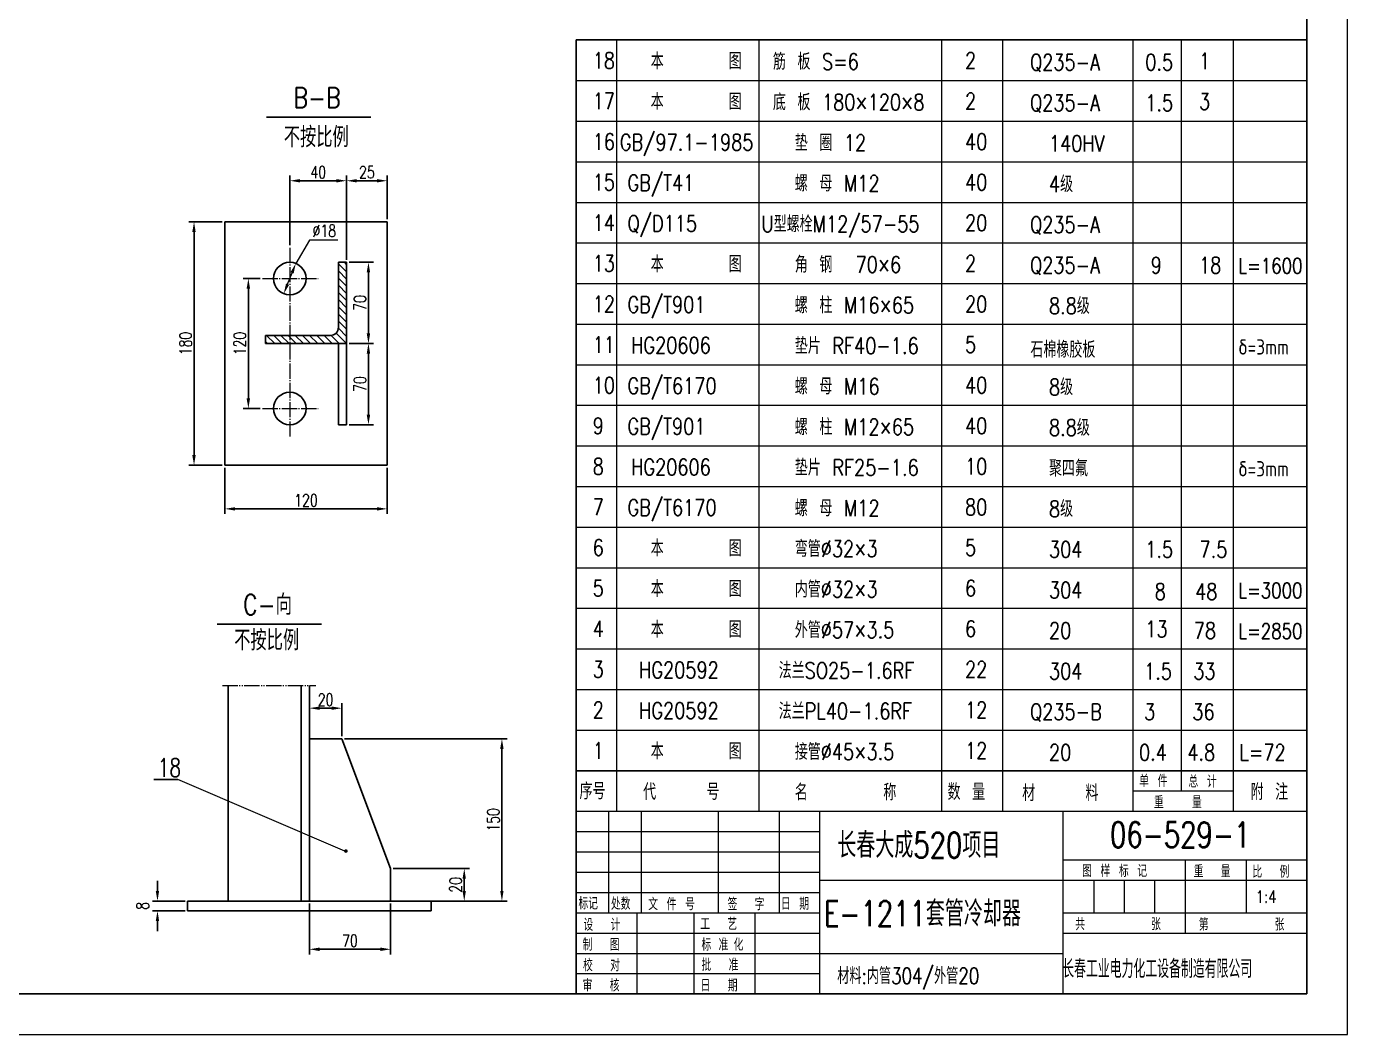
# Model space of a CAD drawing. Extents: x -942 to 2422, y 1139 to 3515.
# Drawn here: x 1121 to 2422, y 1139 to 2132 of the extents above; entities that cross this region are included whole.
import ezdxf
from ezdxf.enums import TextEntityAlignment as Align

# ---------------------------------------------------------------- set-up
doc = ezdxf.new("R2010")
doc.units = 0
doc.header["$LTSCALE"] = 10
doc.header["$MEASUREMENT"] = 0
doc.linetypes.add('MYCENTER', pattern=[3.4, 1.5, -0.15, 0.1, -0.15, 1.5])
doc.linetypes.add('MYJX', pattern=[3.65, 1.5, -0.15, 0.1, -0.15, 0.1, -0.15, 1.5])
doc.layers.get('0').update_dxf_attribs({"linetype": 'CONTINUOUS', "lineweight": 25})
doc.layers.get('Defpoints').update_dxf_attribs({"linetype": 'CONTINUOUS', "lineweight": 5})
for name, color, linetype, lineweight in [('1', 7, 'CONTINUOUS', 25), ('2', 2, 'CONTINUOUS', 5), ('3', 3, 'MYCENTER', 5), ('5', 6, 'MYJX', 5), ('6', 4, 'CONTINUOUS', 5)]:
    doc.layers.add(name, color=color, linetype=linetype, lineweight=lineweight)
doc.styles.add('HZTXT', font='txt.shx', dxfattribs={"width": 0.75, "height": 12, "bigfont": 'hztxt.shx'})
doc.styles.get("Standard").update_dxf_attribs({"font": 'txt.shx', "bigfont": 'bigfont.shx'})
doc.dimstyles.get("Standard").update_dxf_attribs({"dimtxt": 0.18, "dimasz": 0.18, "dimexe": 0.18, "dimexo": 0.0625, "dimgap": 0.09, "dimtad": 0, "dimtih": 1, "dimtoh": 1, "dimdec": 4, "dimzin": 0, "dimdsep": 46, "dimtxsty": 'Standard', "dimcen": 0.09, "dimadec": 0, "dimazin": 0, "dimtfac": 1, "dimtdec": 4, "dimtofl": 0, "dimtmove": 0, "dimatfit": 3, "dimfxl": 0, "dimtolj": 1, "dimtzin": 0, "dimarcsym": 0})

# ---------------------------------------------------------------- blocks, each defined once
blk = doc.blocks.new('BORDER')
for p, q in [((1, 0), (1, 1)), ((0, 0), (1, 0))]:
    blk.add_line(p, q)
blk = doc.blocks.new('*D15')
at = {"layer": '6', "color": 0, "lineweight": -2}
for p, q in [((1399.5, 1432.8), (1399.5, 1465.4)), ((1421.5, 1460.4), (1409.5, 1460.4)), ((1431.5, 1432.8), (1431.5, 1465.4))]:
    blk.add_line(p, q, dxfattribs=at)
at = {"layer": '6', "color": 0}
for points in [[(1409.5, 1462), (1409.5, 1458.7), (1399.5, 1460.4)], [(1421.5, 1462), (1421.5, 1458.7), (1431.5, 1460.4)]]:
    blk.add_solid(points, dxfattribs=at)
at = {"layer": 'Defpoints', "color": 0}
for p in [(1399.5, 1460.4), (1399.5, 1430.3), (1431.5, 1430.3)]:
    blk.add_point(p, dxfattribs=at)
at = {"layer": '6', "color": 0, "insert": (1415.5, 1468.8), "char_height": 12, "attachment_point": 5, "style": 'HZTXT'}
blk.add_mtext('\\A1;20', dxfattribs=at)
blk = doc.blocks.new('*D16')
at = {"layer": '6', "color": 0, "lineweight": -2}
for p, q in [((1482, 1302.3), (1557.1, 1302.3)), ((1552.1, 1292.3), (1552.1, 1280.3)), ((1482, 1270.3), (1557.1, 1270.3))]:
    blk.add_line(p, q, dxfattribs=at)
at = {"layer": '6', "color": 0}
for points in [[(1550.4, 1292.3), (1553.7, 1292.3), (1552.1, 1302.3)], [(1550.4, 1280.3), (1553.7, 1280.3), (1552.1, 1270.3)]]:
    blk.add_solid(points, dxfattribs=at)
at = {"layer": 'Defpoints', "color": 0}
for p in [(1479.5, 1302.3), (1479.5, 1270.3), (1552.1, 1270.3)]:
    blk.add_point(p, dxfattribs=at)
at = {"layer": '6', "color": 0, "insert": (1543.7, 1286.3), "char_height": 12, "attachment_point": 5, "rotation": 90, "style": 'HZTXT'}
blk.add_mtext('\\A1;20', dxfattribs=at)
blk = doc.blocks.new('*D17')
at = {"layer": '6', "color": 0, "lineweight": -2}
for p, q in [((1434, 1430.3), (1594.2, 1430.3)), ((1589.2, 1420.3), (1589.2, 1280.3)), ((1482, 1270.3), (1594.2, 1270.3))]:
    blk.add_line(p, q, dxfattribs=at)
at = {"layer": '6', "color": 0}
for points in [[(1587.5, 1420.3), (1590.8, 1420.3), (1589.2, 1430.3)], [(1587.5, 1280.3), (1590.8, 1280.3), (1589.2, 1270.3)]]:
    blk.add_solid(points, dxfattribs=at)
at = {"layer": 'Defpoints', "color": 0}
for p in [(1431.5, 1430.3), (1479.5, 1270.3), (1589.2, 1270.3)]:
    blk.add_point(p, dxfattribs=at)
at = {"layer": '6', "color": 0, "insert": (1580.8, 1350.3), "char_height": 12, "attachment_point": 5, "rotation": 90, "style": 'HZTXT'}
blk.add_mtext('\\A1;150', dxfattribs=at)
blk = doc.blocks.new('*D18')
at = {"layer": '6', "color": 0, "lineweight": -2}
for p, q in [((1399.5, 1267.8), (1399.5, 1217.8)), ((1479.5, 1267.8), (1479.5, 1217.8)), ((1469.5, 1222.8), (1409.5, 1222.8))]:
    blk.add_line(p, q, dxfattribs=at)
at = {"layer": '6', "color": 0}
for points in [[(1409.5, 1224.5), (1409.5, 1221.1), (1399.5, 1222.8)], [(1469.5, 1224.5), (1469.5, 1221.1), (1479.5, 1222.8)]]:
    blk.add_solid(points, dxfattribs=at)
at = {"layer": 'Defpoints', "color": 0}
for p in [(1399.5, 1270.3), (1479.5, 1270.3), (1399.5, 1222.8)]:
    blk.add_point(p, dxfattribs=at)
at = {"layer": '6', "color": 0, "insert": (1439.5, 1231.2), "char_height": 12, "attachment_point": 5, "style": 'HZTXT'}
blk.add_mtext('\\A1;70', dxfattribs=at)
blk = doc.blocks.new('*D19')
at = {"layer": '6', "color": 0, "lineweight": -2}
for p, q in [((1249.9, 1280.3), (1249.9, 1290.3)), ((1277, 1270.3), (1244.9, 1270.3)), ((1277, 1260.7), (1244.9, 1260.7)), ((1249.9, 1250.7), (1249.9, 1240.7))]:
    blk.add_line(p, q, dxfattribs=at)
at = {"layer": '6', "color": 0}
for points in [[(1248.2, 1280.3), (1251.5, 1280.3), (1249.9, 1270.3)], [(1248.2, 1250.7), (1251.5, 1250.7), (1249.9, 1260.7)]]:
    blk.add_solid(points, dxfattribs=at)
at = {"layer": 'Defpoints', "color": 0}
for p in [(1279.5, 1270.3), (1249.9, 1260.7), (1279.5, 1260.7)]:
    blk.add_point(p, dxfattribs=at)
at = {"layer": '6', "color": 0, "insert": (1235.3, 1265.5), "char_height": 12, "attachment_point": 5, "rotation": 90, "style": 'HZTXT'}
blk.add_mtext('\\A1;8', dxfattribs=at)
blk = doc.blocks.new('*D59')
at = {"layer": '6', "color": 0, "lineweight": -2}
for p, q in [((1313.7, 1939.7), (1280.9, 1939.7)), ((1285.9, 1929.7), (1285.9, 1709.7)), ((1313.7, 1699.7), (1280.9, 1699.7))]:
    blk.add_line(p, q, dxfattribs=at)
at = {"layer": '6', "color": 0}
for points in [[(1284.2, 1929.7), (1287.5, 1929.7), (1285.9, 1939.7)], [(1284.2, 1709.7), (1287.5, 1709.7), (1285.9, 1699.7)]]:
    blk.add_solid(points, dxfattribs=at)
at = {"layer": 'Defpoints', "color": 0}
for p in [(1316.2, 1939.7), (1285.9, 1699.7), (1316.2, 1699.7)]:
    blk.add_point(p, dxfattribs=at)
at = {"layer": '6', "color": 0, "insert": (1277.5, 1819.7), "char_height": 12, "attachment_point": 5, "rotation": 90, "style": 'HZTXT'}
blk.add_mtext('\\A1;180', dxfattribs=at)
blk = doc.blocks.new('*D55')
at = {"layer": '6', "color": 0, "lineweight": -2}
for p, q in [((1380.2, 1916.5), (1380.2, 1985.1)), ((1426.2, 1980.1), (1390.2, 1980.1)), ((1436.2, 1982.6), (1436.2, 1985.1))]:
    blk.add_line(p, q, dxfattribs=at)
at = {"layer": '6', "color": 0}
for points in [[(1390.2, 1981.7), (1390.2, 1978.4), (1380.2, 1980.1)], [(1426.2, 1981.7), (1426.2, 1978.4), (1436.2, 1980.1)]]:
    blk.add_solid(points, dxfattribs=at)
at = {"layer": 'Defpoints', "color": 0}
for p in [(1380.2, 1980.1), (1436.2, 1980.1), (1380.2, 1914)]:
    blk.add_point(p, dxfattribs=at)
at = {"layer": '6', "color": 0, "insert": (1408.2, 1988.5), "char_height": 12, "attachment_point": 5, "style": 'HZTXT'}
blk.add_mtext('\\A1;40', dxfattribs=at)
blk = doc.blocks.new('*D54')
at = {"layer": '6', "color": 0, "lineweight": -2}
for p, q in [((1436.2, 1902.2), (1436.2, 1985.1)), ((1466.2, 1980.1), (1446.2, 1980.1)), ((1476.2, 1942.2), (1476.2, 1985.1))]:
    blk.add_line(p, q, dxfattribs=at)
at = {"layer": '6', "color": 0}
for points in [[(1446.2, 1981.7), (1446.2, 1978.4), (1436.2, 1980.1)], [(1466.2, 1981.7), (1466.2, 1978.4), (1476.2, 1980.1)]]:
    blk.add_solid(points, dxfattribs=at)
at = {"layer": 'Defpoints', "color": 0}
for p in [(1436.2, 1980.1), (1476.2, 1939.7), (1436.2, 1899.7)]:
    blk.add_point(p, dxfattribs=at)
at = {"layer": '6', "color": 0, "insert": (1456.2, 1988.5), "char_height": 12, "attachment_point": 5, "style": 'HZTXT'}
blk.add_mtext('\\A1;25', dxfattribs=at)
blk = doc.blocks.new('*D60')
at = {"layer": '6', "color": 0, "lineweight": -2}
for p, q in [((1316.2, 1697.2), (1316.2, 1651.8)), ((1476.2, 1697.2), (1476.2, 1651.8)), ((1466.2, 1656.8), (1326.2, 1656.8))]:
    blk.add_line(p, q, dxfattribs=at)
at = {"layer": '6', "color": 0}
for points in [[(1326.2, 1658.4), (1326.2, 1655.1), (1316.2, 1656.8)], [(1466.2, 1658.4), (1466.2, 1655.1), (1476.2, 1656.8)]]:
    blk.add_solid(points, dxfattribs=at)
at = {"layer": 'Defpoints', "color": 0}
for p in [(1316.2, 1699.7), (1476.2, 1699.7), (1316.2, 1656.8)]:
    blk.add_point(p, dxfattribs=at)
at = {"layer": '6', "color": 0, "insert": (1396.2, 1665.2), "char_height": 12, "attachment_point": 5, "style": 'HZTXT'}
blk.add_mtext('\\A1;120', dxfattribs=at)
blk = doc.blocks.new('*D57')
at = {"layer": '6', "color": 0, "lineweight": -2}
for p, q in [((1455.2, 1819.7), (1452.7, 1819.7)), ((1457.7, 1809.7), (1457.7, 1749.7)), ((1438.7, 1739.7), (1462.7, 1739.7))]:
    blk.add_line(p, q, dxfattribs=at)
at = {"layer": '6', "color": 0}
for points in [[(1456, 1809.7), (1459.4, 1809.7), (1457.7, 1819.7)], [(1456, 1749.7), (1459.4, 1749.7), (1457.7, 1739.7)]]:
    blk.add_solid(points, dxfattribs=at)
at = {"layer": 'Defpoints', "color": 0}
for p in [(1457.7, 1819.7), (1436.2, 1739.7), (1457.7, 1739.7)]:
    blk.add_point(p, dxfattribs=at)
at = {"layer": '6', "color": 0, "insert": (1449.3, 1779.7), "char_height": 12, "attachment_point": 5, "rotation": 90, "style": 'HZTXT'}
blk.add_mtext('\\A1;70', dxfattribs=at)
blk = doc.blocks.new('*D56')
at = {"layer": '6', "color": 0, "lineweight": -2}
for p, q in [((1438.7, 1899.7), (1462.7, 1899.7)), ((1457.7, 1889.7), (1457.7, 1829.7)), ((1438.7, 1819.7), (1462.7, 1819.7))]:
    blk.add_line(p, q, dxfattribs=at)
at = {"layer": '6', "color": 0}
for points in [[(1456, 1889.7), (1459.4, 1889.7), (1457.7, 1899.7)], [(1456, 1829.7), (1459.4, 1829.7), (1457.7, 1819.7)]]:
    blk.add_solid(points, dxfattribs=at)
at = {"layer": 'Defpoints', "color": 0}
for p in [(1436.2, 1899.7), (1436.2, 1819.7), (1457.7, 1819.7)]:
    blk.add_point(p, dxfattribs=at)
at = {"layer": '6', "color": 0, "insert": (1449.3, 1859.7), "char_height": 12, "attachment_point": 5, "rotation": 90, "style": 'HZTXT'}
blk.add_mtext('\\A1;70', dxfattribs=at)
blk = doc.blocks.new('*D58')
at = {"layer": '6', "color": 0, "lineweight": -2}
for p, q in [((1350.9, 1883.7), (1334.4, 1883.7)), ((1339.4, 1873.7), (1339.4, 1765.7)), ((1350.9, 1755.7), (1334.4, 1755.7))]:
    blk.add_line(p, q, dxfattribs=at)
at = {"layer": '6', "color": 0}
for points in [[(1337.7, 1873.7), (1341.1, 1873.7), (1339.4, 1883.7)], [(1337.7, 1765.7), (1341.1, 1765.7), (1339.4, 1755.7)]]:
    blk.add_solid(points, dxfattribs=at)
at = {"layer": 'Defpoints', "color": 0}
for p in [(1353.4, 1883.7), (1339.4, 1755.7), (1353.4, 1755.7)]:
    blk.add_point(p, dxfattribs=at)
at = {"layer": '6', "color": 0, "insert": (1331, 1819.7), "char_height": 12, "attachment_point": 5, "rotation": 90, "style": 'HZTXT'}
blk.add_mtext('\\A1;120', dxfattribs=at)

msp = doc.modelspace()

# ---------------------------------------------------------------- hatches: boundary and pattern name
at = {"layer": '6'}
h = msp.add_hatch(dxfattribs=at)
h.set_pattern_fill('ANSI31', color=256, scale=40, angle=90, style=0)
h.set_pattern_definition([(135, (33176.3743, -2633.356), (-3.5355339, -3.5355339), [])])
h.paths.add_polyline_path([(1428.2, 1835.7, -0.414214), (1420.2, 1827.7), (1380.2, 1827.7), (1380.2, 1819.7), (1436.2, 1819.7), (1436.2, 1899.7), (1428.2, 1899.7)])
h.paths.add_polyline_path([(1380.2, 1819.7), (1380.2, 1827.7), (1356.2, 1827.7), (1356.2, 1819.7)])

# ---------------------------------------------------------------- linework, layer by layer
for p, q in [((1662.2, 1178.8), (1662.2, 2118.8)), ((1662.2, 2118.8), (2382.2, 2118.8)), ((1662.2, 1398.8), (2382.2, 1398.8))]:
    msp.add_line(p, q)
at = {"layer": '1'}
for p, q in [((2382.2, 1178.8), (2382.2, 3474.8)), ((1357.3, 2042.9), (1460.1, 2042.9)), ((1316.2, 1699.7), (1316.2, 1939.7)), ((1316.2, 1939.7), (1476.2, 1939.7)), ((1476.2, 1699.7), (1476.2, 1939.7)), ((1428.2, 1835.7), (1428.2, 1899.7)), ((1428.2, 1899.7), (1436.2, 1899.7)), ((1436.2, 1819.7), (1436.2, 1899.7)), ((1356.2, 1827.7), (1420.2, 1827.7)), ((1356.2, 1819.7), (1356.2, 1827.7)), ((1356.2, 1819.7), (1436.2, 1819.7)), ((1428.2, 1819.7), (1428.2, 1739.7)), ((1436.2, 1819.7), (1436.2, 1739.7)), ((1428.2, 1739.7), (1436.2, 1739.7)), ((1316.2, 1699.7), (1476.2, 1699.7)), ((1308.6, 1543.3), (1411.3, 1543.3)), ((1319.5, 1270.3), (1319.5, 1482.8)), ((1391.5, 1270.3), (1391.5, 1482.8)), ((1399.5, 1270.3), (1399.5, 1482.8)), ((1399.5, 1430.3), (1431.5, 1430.3)), ((1431.5, 1430.3), (1479.5, 1302.3)), ((1246.3, 1390), (1269.9, 1390)), ((1479.5, 1270.3), (1479.5, 1302.3)), ((1279.5, 1270.3), (1519.5, 1270.3)), ((1279.5, 1260.7), (1279.5, 1270.3)), ((1519.5, 1260.7), (1519.5, 1270.3)), ((1279.5, 1260.7), (1519.5, 1260.7)), ((-841.8, 1178.8), (2382.2, 1178.8))]:
    msp.add_line(p, q, dxfattribs=at)
at = {"layer": '1', "const_width": 1.75}
msp.add_lwpolyline([(1436.4, 1319.6, -1), (1434.6, 1319.6, -1)], format="xyb", close=True, dxfattribs=at)
at = {"layer": '1'}
for centre in [(1380.2, 1883.7), (1380.2, 1755.7)]:
    msp.add_circle(centre, 16, dxfattribs=at)
msp.add_arc((1420.2, 1835.7), 8, 270, 0, dxfattribs=at)
at = {"layer": '2'}
for p, q in [((1702.2, 2118.8), (1702.2, 1398.8)), ((1842.2, 2118.8), (1842.2, 1358.8)), ((2022.2, 2118.8), (2022.2, 1358.8)), ((2082.2, 2118.8), (2082.2, 1358.8)), ((2210.7, 2118.8), (2210.7, 1358.8)), ((2258.3, 2118.8), (2258.3, 1378.8)), ((2309.6, 2118.8), (2309.6, 1358.8)), ((1662.2, 2078.8), (2382.2, 2078.8)), ((1702.2, 2078.8), (1702.2, 1358.8)), ((1662.2, 2038.8), (2382.2, 2038.8)), ((1662.2, 1998.8), (2382.2, 1998.8)), ((1662.2, 1958.8), (2382.2, 1958.8)), ((1662.2, 1918.8), (2382.2, 1918.8)), ((1662.2, 1878.8), (2382.2, 1878.8)), ((1662.2, 1838.8), (2382.2, 1838.8)), ((1662.2, 1798.8), (2382.2, 1798.8)), ((1662.2, 1758.8), (2382.2, 1758.8)), ((1662.2, 1718.8), (2382.2, 1718.8)), ((1662.2, 1678.8), (2382.2, 1678.8)), ((1662.2, 1638.8), (2382.2, 1638.8)), ((1662.2, 1598.8), (2382.2, 1598.8)), ((1662.2, 1558.8), (2382.2, 1558.8)), ((1662.2, 1518.8), (2382.2, 1518.8)), ((1662.2, 1478.8), (2382.2, 1478.8)), ((1662.2, 1438.8), (2382.2, 1438.8)), ((2210.7, 1378.8), (2309.6, 1378.8)), ((1662.2, 1358.8), (2382.2, 1358.8)), ((1694.2, 1358.8), (1694.2, 1258.8)), ((1726.2, 1358.8), (1726.2, 1258.8)), ((1802.2, 1358.8), (1802.2, 1258.8)), ((1862.2, 1358.8), (1862.2, 1258.8)), ((1902.2, 1178.8), (1902.2, 1358.8)), ((2142.2, 1178.8), (2142.2, 1358.8)), ((1662.2, 1338.8), (1902.2, 1338.8)), ((1662.2, 1318.8), (1902.2, 1318.8)), ((2142.2, 1310.8), (2382.2, 1310.8)), ((2262.2, 1310.8), (2262.2, 1238.8)), ((2322.2, 1310.8), (2322.2, 1258.8)), ((1662.2, 1298.8), (1902.2, 1298.8)), ((1902.2, 1290.8), (2382.2, 1290.8)), ((2172.2, 1290.8), (2172.2, 1258.8)), ((2202.2, 1290.8), (2202.2, 1258.8)), ((2232.2, 1290.8), (2232.2, 1258.8)), ((1662.2, 1278.8), (1902.2, 1278.8)), ((1662.2, 1258.8), (1902.2, 1258.8)), ((1722.2, 1258.8), (1722.2, 1178.8)), ((1778.2, 1258.8), (1778.2, 1178.8)), ((1838.2, 1258.8), (1838.2, 1178.8)), ((2142.2, 1258.8), (2382.2, 1258.8)), ((1662.2, 1238.8), (1902.2, 1238.8)), ((2142.2, 1238.8), (2382.2, 1238.8)), ((1662.2, 1218.8), (2142.2, 1218.8)), ((1662.2, 1198.8), (1902.2, 1198.8)), ((1662.2, 1178.8), (1662.2, 1178.8))]:
    msp.add_line(p, q, dxfattribs=at)
at = {"layer": '3'}
for p, q in [((1380.2, 1914), (1380.2, 1727.7)), ((1353.4, 1883.7), (1408.3, 1883.7)), ((1353.4, 1755.7), (1408.3, 1755.7))]:
    msp.add_line(p, q, dxfattribs=at)
at = {"layer": '5'}
msp.add_line((1313.9, 1482.8), (1405.9, 1482.8), dxfattribs=at)
at = {"layer": '6'}
for p, q in [((1399.5, 1921.6), (1386.1, 1898.6)), ((1427.6, 1921.6), (1399.5, 1921.6)), ((1378, 1878.1), (1382.4, 1889.3)), ((1434.6, 1319.6), (1269.9, 1390))]:
    msp.add_line(p, q, dxfattribs=at)
for points in [[(1380.9, 1889.9), (1384, 1888.7), (1386.1, 1898.6)], [(1376.5, 1878.7), (1379.6, 1877.5), (1374.3, 1868.8)]]:
    msp.add_solid(points, dxfattribs=at)

# ---------------------------------------------------------------- block references
at = {"layer": '2', "xscale": 3364, "yscale": 2376, "zscale": 3364}
msp.add_blockref('BORDER', (-941.8, 1138.8), dxfattribs=at)

# ---------------------------------------------------------------- texts
at = {"layer": '2', "style": 'HZTXT'}
for s, height, width, p in [('18', 16, 0.8, (1678.6, 2090.6)), ('  本     图    ', 16, 0.8, (1712.9, 2090)), ('筋 板 S=6', 16, 0.8, (1856.1, 2089.5)), ('2', 16, 0.8, (2045.4, 2090.6)), ('Q235-A', 16, 0.8, (2109.4, 2088.8)), ('0.5', 16, 0.8, (2223, 2088.8)), ('1', 16, 0.8, (2275.9, 2090.1)), ('17', 16, 0.8, (1678.6, 2050.6)), ('  本     图    ', 16, 0.8, (1712.9, 2050)), ('底 板 180×120×8', 16, 0.8, (1856.1, 2049.5)), ('2', 16, 0.8, (2045.4, 2050.6)), ('Q235-A', 16, 0.8, (2109.4, 2048.8)), ('1.5', 16, 0.8, (2223, 2048.8)), ('3', 16, 0.8, (2275.9, 2050.1)), ('16', 16, 0.8, (1678.6, 2010.6)), ('GB/97.1-1985', 16, 0.8, (1705.3, 2010)), ('垫 圈 12', 16, 0.8, (1877.7, 2009.5)), ('40', 16, 0.8, (2045.4, 2010.6)), ('140HV', 16, 0.8, (2128.1, 2008.8)), ('15', 16, 0.8, (1678.6, 1970.6)), ('GB/T41', 16, 0.8, (1712.9, 1970)), ('螺 母 M12', 16, 0.8, (1877.7, 1969.5)), ('40', 16, 0.8, (2045.4, 1970.6)), ('4级', 16, 0.8, (2128.1, 1968.8)), ('14', 16, 0.8, (1678.6, 1930.6)), ('Q/D115', 16, 0.8, (1712.9, 1930)), ('U型螺栓M12/57-55', 16, 0.8, (1844.8, 1929.5)), ('20', 16, 0.8, (2045.4, 1930.6)), ('Q235-A', 16, 0.8, (2109.4, 1928.8)), ('13', 16, 0.8, (1678.6, 1890.6)), ('  本     图    ', 16, 0.8, (1712.9, 1890)), ('角 钢  70×6', 16, 0.8, (1877.7, 1889.5)), ('2', 16, 0.8, (2045.4, 1890.6)), ('Q235-A', 16, 0.8, (2109.4, 1888.8)), ('9', 16, 0.8, (2228.3, 1888.8)), ('18', 16, 0.8, (2275.9, 1888.8)), ('L=1600', 15, 0.8, (2314.6, 1888.8)), ('12', 16, 0.8, (1678.6, 1850.6)), ('GB/T901', 16, 0.8, (1712.9, 1850)), ('螺 柱 M16×65', 16, 0.8, (1877.7, 1849.5)), ('20', 16, 0.8, (2045.4, 1850.6)), ('8.8级', 16, 0.8, (2128.1, 1848.8)), ('11', 16, 0.8, (1678.6, 1810.6)), ('HG20606', 16, 0.8, (1716.5, 1810)), ('垫片 RF40-1.6', 16, 0.8, (1877.7, 1809.5)), ('5', 16, 0.8, (2045.4, 1810.6)), ('石棉橡胶板', 16, 0.8, (2109.8, 1805.7)), ('δ=3mm', 15, 0.8, (2314.6, 1808.8)), ('10', 16, 0.8, (1678.6, 1770.6)), ('GB/T6170', 16, 0.8, (1712.9, 1770)), ('螺 母 M16', 16, 0.8, (1877.7, 1769.5)), ('40', 16, 0.8, (2045.4, 1770.6)), ('8级', 16, 0.8, (2128.1, 1768.8)), ('9', 16, 0.8, (1678.6, 1730.6)), ('GB/T901', 16, 0.8, (1712.9, 1730)), ('螺 柱 M12×65', 16, 0.8, (1877.7, 1729.5)), ('40', 16, 0.8, (2045.4, 1730.6)), ('8.8级', 16, 0.8, (2128.1, 1728.8)), ('8', 16, 0.8, (1678.6, 1690.6)), ('HG20606', 16, 0.8, (1716.5, 1690)), ('垫片 RF25-1.6', 16, 0.8, (1877.7, 1689.5)), ('10', 16, 0.8, (2045.4, 1690.6)), ('聚四氟', 16, 0.8, (2128.1, 1688.8)), ('δ=3mm', 15, 0.8, (2314.6, 1688.8)), ('7', 16, 0.8, (1678.6, 1650.6)), ('GB/T6170', 16, 0.8, (1712.9, 1650)), ('螺 母 M12', 16, 0.8, (1877.7, 1649.5)), ('80', 16, 0.8, (2045.4, 1650.6)), ('8级', 16, 0.8, (2128.1, 1648.8)), ('  本     图    ', 16, 0.8, (1712.9, 1610)), ('弯管%%c32×3', 16, 0.8, (1877.7, 1609.5)), ('6', 16, 0.8, (1678.6, 1610.6)), ('5', 16, 0.8, (2045.4, 1610.6)), ('304', 16, 0.8, (2128.1, 1608.8)), ('1.5', 16, 0.8, (2223, 1608.8)), ('7.5', 16, 0.8, (2276.4, 1608.8)), ('5', 16, 0.8, (1678.6, 1570.6)), ('  本     图    ', 16, 0.8, (1712.9, 1570)), ('内管%%c32×3', 16, 0.8, (1877.7, 1569.5)), ('6', 16, 0.8, (2045.4, 1570.6)), ('304', 16, 0.8, (2128.1, 1568.8)), ('8', 16, 0.8, (2232.2, 1567.3)), ('48', 16, 0.8, (2272.1, 1567.3)), ('L=3000', 15, 0.8, (2314.6, 1568.8)), ('4', 16, 0.8, (1678.6, 1530.6)), ('  本     图    ', 16, 0.8, (1712.9, 1530)), ('外管%%c57×3.5', 16, 0.8, (1877.7, 1529.5)), ('6', 16, 0.8, (2045.4, 1530.6)), ('20', 16, 0.8, (2128.1, 1528.8)), ('13', 16, 0.8, (2223, 1530.3)), ('78', 16, 0.8, (2270.7, 1528.8)), ('L=2850', 15, 0.8, (2314.6, 1528.8)), ('3', 16, 0.8, (1678.6, 1490.6)), (' HG20592  ', 16, 0.8, (1712.9, 1490)), ('法兰SO25-1.6RF', 16, 0.8, (1861.8, 1489.5)), ('22', 16, 0.8, (2045.4, 1490.6)), ('304', 16, 0.8, (2128.1, 1488.8)), ('1.5', 16, 0.8, (2221.8, 1488.8)), ('33', 16, 0.8, (2270.2, 1488.8)), ('2', 16, 0.8, (1678.6, 1450.6)), (' HG20592  ', 16, 0.8, (1712.9, 1450)), ('法兰PL40-1.6RF', 16, 0.8, (1861.8, 1449.5)), ('12', 16, 0.8, (2045.4, 1450.6)), ('Q235-B', 16, 0.8, (2109.4, 1448.8)), ('3', 16, 0.8, (2221.8, 1448.8)), ('36', 16, 0.8, (2269.3, 1448.8)), ('1', 16, 0.8, (1678.6, 1410.6)), ('  本     图    ', 16, 0.8, (1712.9, 1410)), ('接管%%c45×3.5', 16, 0.8, (1877.7, 1409.5)), ('12', 16, 0.8, (2045.4, 1410.6)), ('20', 16, 0.8, (2128.1, 1408.8)), ('0.4', 16, 0.8, (2216.8, 1408.8)), ('4.8', 16, 0.8, (2264.4, 1408.8)), ('L=72', 16, 0.8, (2315.7, 1408.8)), ('18', 18, 0.75, (1250, 1392.8)), ('单 件', 12, 0.8, (2217, 1382.7)), ('总 计', 12, 0.8, (2265.5, 1382.1)), ('序号', 16, 0.8, (1665.6, 1370.6)), ('代    号', 16, 0.8, (1728.3, 1370)), ('名      称', 16, 0.8, (1877.7, 1369.5)), ('数 量', 16, 0.8, (2028.2, 1369.9)), ('材    料', 16, 0.8, (2101.7, 1368.8)), ('附 注', 16, 0.8, (2326.7, 1369.9)), ('重   量', 12, 0.8, (2231.5, 1361.6)), ('图 样 标 记', 12, 0.8, (2160.7, 1294)), ('重  量', 12, 0.8, (2270.6, 1293.6)), ('比  例', 12, 0.8, (2328.5, 1293.2)), ('1:4', 12, 0.8, (2331.7, 1268.6)), ('标记', 12, 0.8, (1664.6, 1262)), ('处数', 12, 0.8, (1696.6, 1261.7)), ('文 件 号', 12, 0.8, (1733.3, 1261.3)), ('签  字', 12, 0.8, (1811.5, 1261.3)), ('日 期', 12, 0.8, (1864, 1261.7)), ('设  计', 12, 0.8, (1669.5, 1241)), ('工  艺', 12, 0.8, (1784.6, 1241.8)), ('共       张', 12, 0.8, (2154, 1241.6)), ('第       张', 12, 0.8, (2275.7, 1241.2)), ('制  图', 12, 0.8, (1668.7, 1221.4)), ('标', 12, 0.8, (1785.8, 1221.4)), ('准', 12, 0.8, (1802.6, 1221.4)), ('化', 12, 0.8, (1817.5, 1221.4)), ('校  对', 12, 0.8, (1669.1, 1201.1)), ('批  准', 12, 0.8, (1785.8, 1201.5)), ('长春工业电力化工设备制造有限公司', 18, 0.65, (2141.1, 1194.5)), ('材料:内管304/外管20', 16, 0.75, (1919.5, 1188.6)), ('审  核', 12, 0.8, (1668.7, 1181.2)), ('日  期', 12, 0.8, (1785, 1181.2))]:
    msp.add_text(s, height=height, dxfattribs=dict(at, width=width)).set_placement(p)
at = {"layer": '2', "style": 'HZTXT', "width": 0.8}
for s, p in [('B-B', (1407, 2052)), ('不按比例', (1406.3, 2013.1)), ('C-向', (1358.2, 1552.4)), ('不按比例', (1357.5, 1517.3))]:
    msp.add_text(s, height=20, dxfattribs=at).set_placement(p, align=Align.CENTER)
at = {"layer": '2', "char_height": 25, "width": 482.935, "attachment_point": 1, "style": 'HZTXT'}
for s, insert in [('06-529-1', (2188.2, 1348.2)), ('长春大成520项目', (1919.5, 1337.9)), ('E-1211套管冷却器', (1906.3, 1270.5))]:
    msp.add_mtext(s, dxfattribs=dict(at, insert=insert))
at = {"layer": '6', "insert": (1402.7, 1936.8), "char_height": 12, "width": 58.347, "attachment_point": 1, "style": 'HZTXT'}
msp.add_mtext('%%c18', dxfattribs=at)

# ---------------------------------------------------------------- dimensions: what is measured, and where the dimension line sits
at = {"layer": '6'}
for base, p1, p2, text, picture, middle in [((1380.2, 1980.1), (1436.2, 1980.1), (1380.2, 1914), '40', '*D55', (1408.2, 1988.5)), ((1436.2, 1980.1), (1476.2, 1939.7), (1436.2, 1899.7), '25', '*D54', (1456.2, 1988.5)), ((1316.2, 1656.8), (1476.2, 1699.7), (1316.2, 1699.7), '120', '*D60', (1396.2, 1665.2)), ((1399.5, 1460.4), (1431.5, 1430.3), (1399.5, 1430.3), '20', '*D15', (1415.5, 1468.8)), ((1399.5, 1222.8), (1479.5, 1270.3), (1399.5, 1270.3), '70', '*D18', (1439.5, 1231.2))]:
    dim = msp.add_linear_dim(base=base, p1=p1, p2=p2, text=text, dimstyle='Standard', override={"dimscale": 4, "dimtxt": 12, "dimasz": 2.5, "dimexe": 1.25, "dimexo": 0.625, "dimgap": 0.6, "dimtad": 1, "dimtih": 0, "dimtoh": 0, "dimdec": 0, "dimtxsty": 'HZTXT', "dimcen": 2.5, "dimtdec": 0, "dimtmove": 2}, dxfattribs=at)
    dim.commit()
    dim.dimension.update_dxf_attribs({"geometry": picture, "text_midpoint": middle})
for base, p1, p2, text, picture, middle in [((1285.9, 1699.7), (1316.2, 1939.7), (1316.2, 1699.7), '180', '*D59', (1277.5, 1819.7)), ((1457.7, 1819.7), (1436.2, 1899.7), (1436.2, 1819.7), '70', '*D56', (1449.3, 1859.7)), ((1339.4, 1755.7), (1353.4, 1883.7), (1353.4, 1755.7), '120', '*D58', (1331, 1819.7)), ((1457.7, 1739.7), (1457.7, 1819.7), (1436.2, 1739.7), '70', '*D57', (1449.3, 1779.7)), ((1589.2, 1270.3), (1431.5, 1430.3), (1479.5, 1270.3), '150', '*D17', (1580.8, 1350.3)), ((1552.1, 1270.3), (1479.5, 1302.3), (1479.5, 1270.3), '20', '*D16', (1543.7, 1286.3)), ((1249.9, 1260.7), (1279.5, 1270.3), (1279.5, 1260.7), '8', '*D19', (1235.3, 1265.5))]:
    dim = msp.add_linear_dim(base=base, p1=p1, p2=p2, angle=90, text=text, dimstyle='Standard', override={"dimscale": 4, "dimtxt": 12, "dimasz": 2.5, "dimexe": 1.25, "dimexo": 0.625, "dimgap": 0.6, "dimtad": 1, "dimtih": 0, "dimtoh": 0, "dimdec": 0, "dimtxsty": 'HZTXT', "dimcen": 2.5, "dimtdec": 0, "dimtmove": 2}, dxfattribs=at)
    dim.commit()
    dim.dimension.update_dxf_attribs({"geometry": picture, "text_midpoint": middle})

doc.saveas('drawing.dxf')
